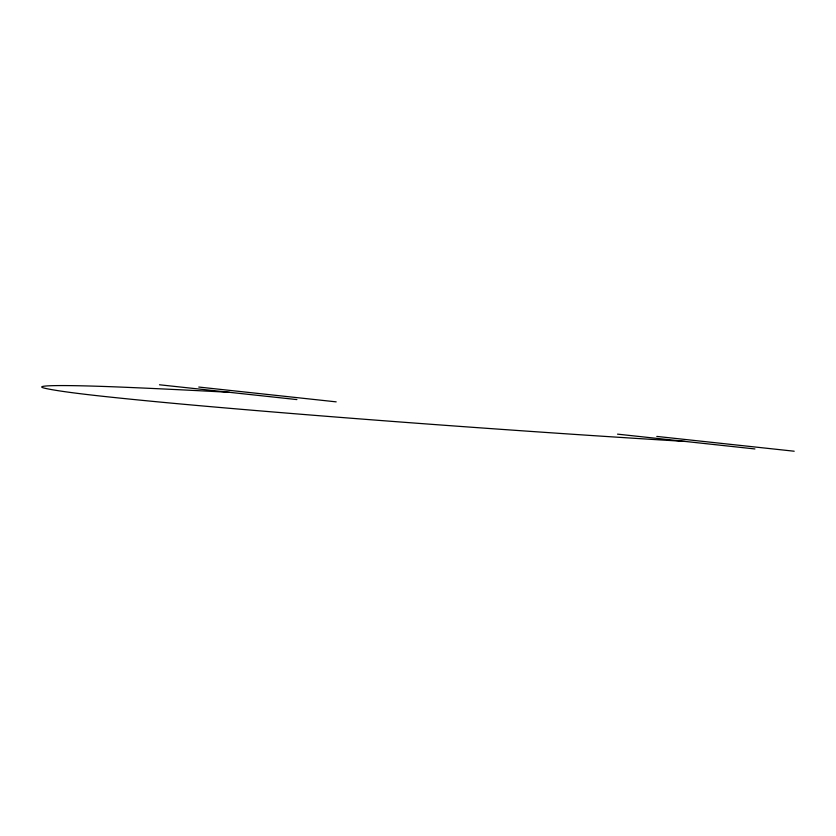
<?xml version="1.0" encoding="UTF-8"?>
<svg xmlns="http://www.w3.org/2000/svg" width="836" height="836" viewBox="0 0 836 836"><rect width="100%" height="100%" fill="white"/><g stroke="black" fill="none" stroke-linecap="round" stroke-linejoin="round"><path stroke-width="1.25" d="M198.769 387.047L336.176 401.855M656.793 436.413L794.2 451.221M159.498 384.779L296.905 399.587M617.522 434.145L754.929 448.953M229.597 392.335A353.21 11.714 3.5 0 0 125.808 387.298A167.503 5.549 3.5 0 0 44.925 388.259A353.21 11.714 3.5 0 0 103.758 396.4A553.192 18.34 3.5 0 0 213.692 406.933A835.718 27.713 3.5 0 0 566.745 433.863A553.192 18.34 3.5 0 0 685.238 441.439"/></g></svg>
